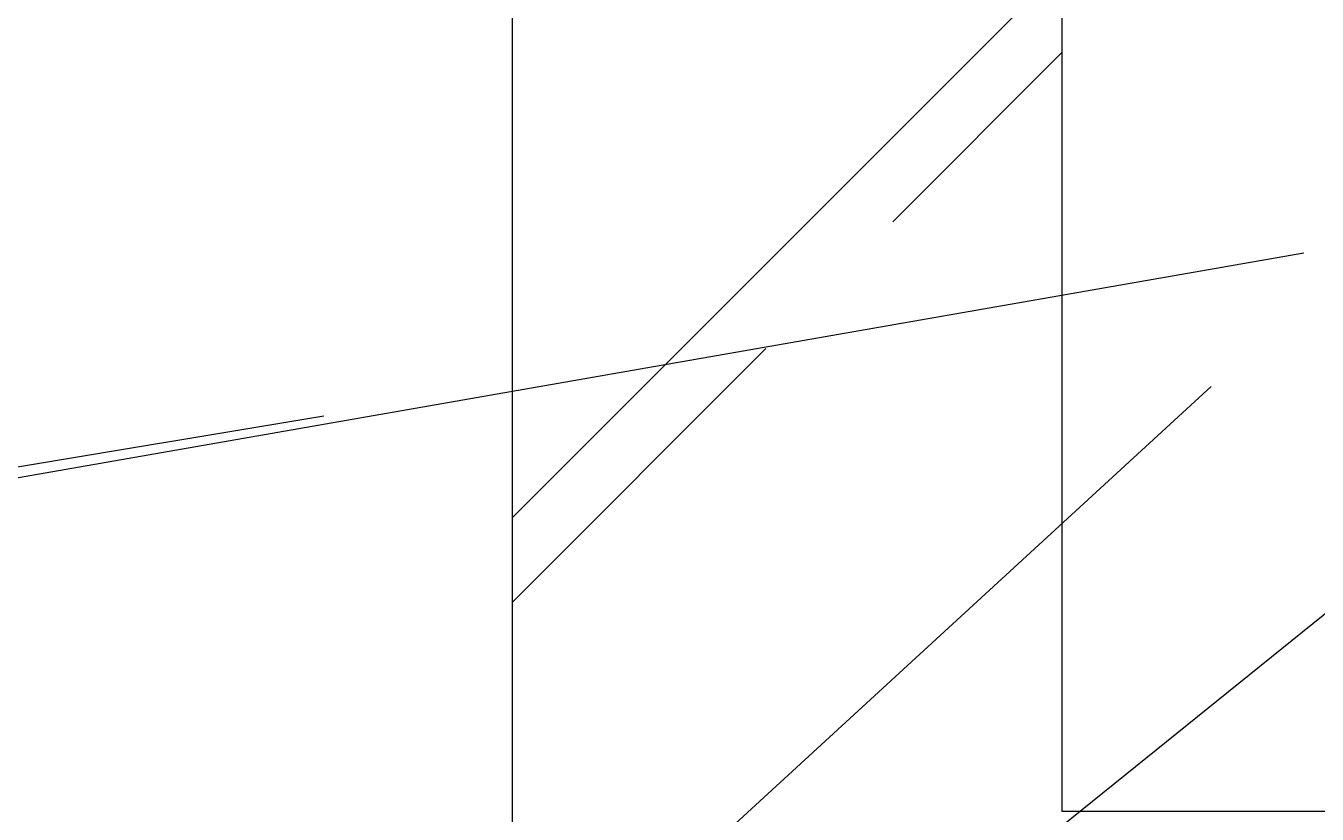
# Model space of a CAD drawing. Extents: x -437689 to -407696, y -55787 to -37037.
# Drawn here: x -434698.8 to -434428.7, y -41269.7 to -41104.9 of the extents above; entities that cross this region are included whole.
import ezdxf

# ---------------------------------------------------------------- set-up
doc = ezdxf.new("R2010")
doc.units = 0
doc.header["$LTSCALE"] = 150
doc.header["$MEASUREMENT"] = 0
doc.linetypes.add('DASHED', pattern=[0.75, 0.5, -0.25])
doc.layers.get('0').update_dxf_attribs({"linetype": 'CONTINUOUS'})
doc.layers.add('DR', color=6, linetype='CONTINUOUS')
doc.layers.add('HAT', color=9, linetype='CONTINUOUS')

msp = doc.modelspace()

# ---------------------------------------------------------------- linework, layer by layer
for p, q in [((-434597.02, -41384.19), (-434597.02, -40929.19)), ((-434482.02, -41269.19), (-434482.02, -41044.19)), ((-434032.02, -41269.19), (-434482.02, -41269.19))]:
    msp.add_line(p, q)
at = {"layer": 'DR', "linetype": 'CONTINUOUS', "ltscale": 900}
for p, q in [((-434872.8, -41229.45), (-434431.45, -41152.35)), ((-434609.89, -41326.3), (-434450.85, -41180.32)), ((-434642.36, -41401.2), (-434425.27, -41226.37))]:
    msp.add_line(p, q, dxfattribs=at)
at = {"layer": 'DR'}
msp.add_line((-434736.88, -41203.17), (-434636.42, -41186.44), dxfattribs=at)
at = {"layer": 'HAT'}
msp.add_line((-434597.02, -41207.71), (-434482.02, -41092.71), dxfattribs=at)
at = {"layer": 'HAT', "linetype": 'DASHED'}
msp.add_line((-434597.02, -41225.39), (-434482.02, -41110.39), dxfattribs=at)

doc.saveas('drawing.dxf')
